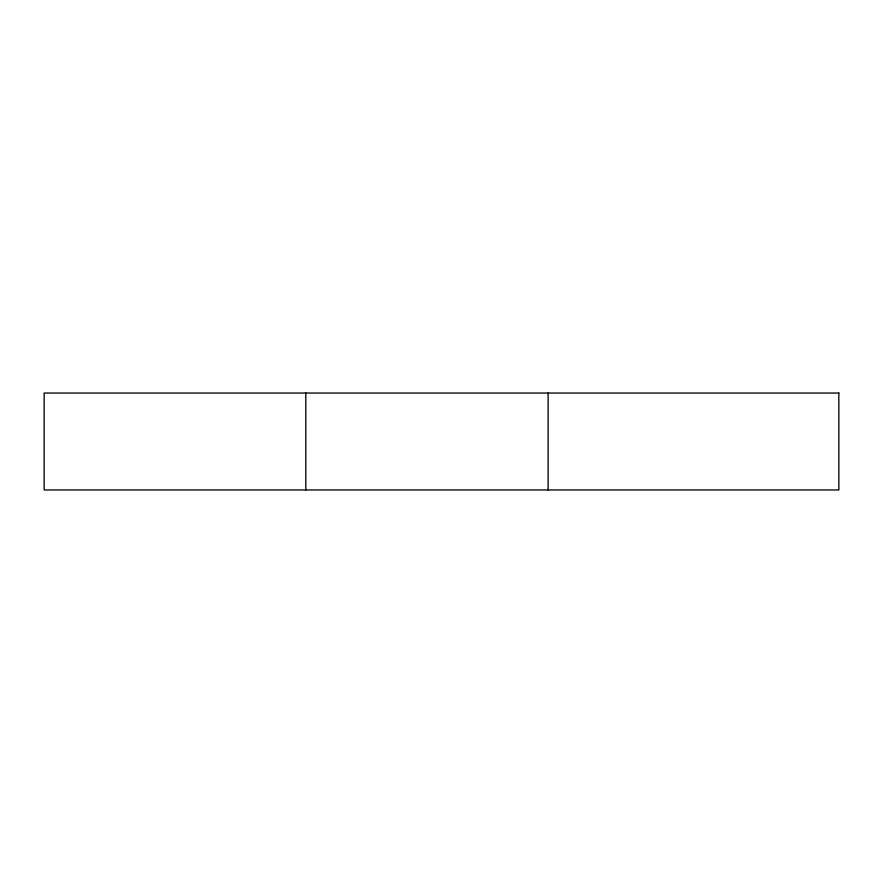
<?xml version="1.0" encoding="UTF-8"?>
<svg xmlns="http://www.w3.org/2000/svg" width="883" height="883" viewBox="0 0 883 883"><rect width="100%" height="100%" fill="white"/><g stroke="black" fill="none" stroke-linecap="round" stroke-linejoin="round"><path stroke-width="1.32" d="M548.111 393.045L548.111 489.955M305.816 393.045L305.816 489.955M838.85 393.045L44.15 393.045L44.15 489.955L838.85 489.955L838.85 393.045"/></g></svg>
